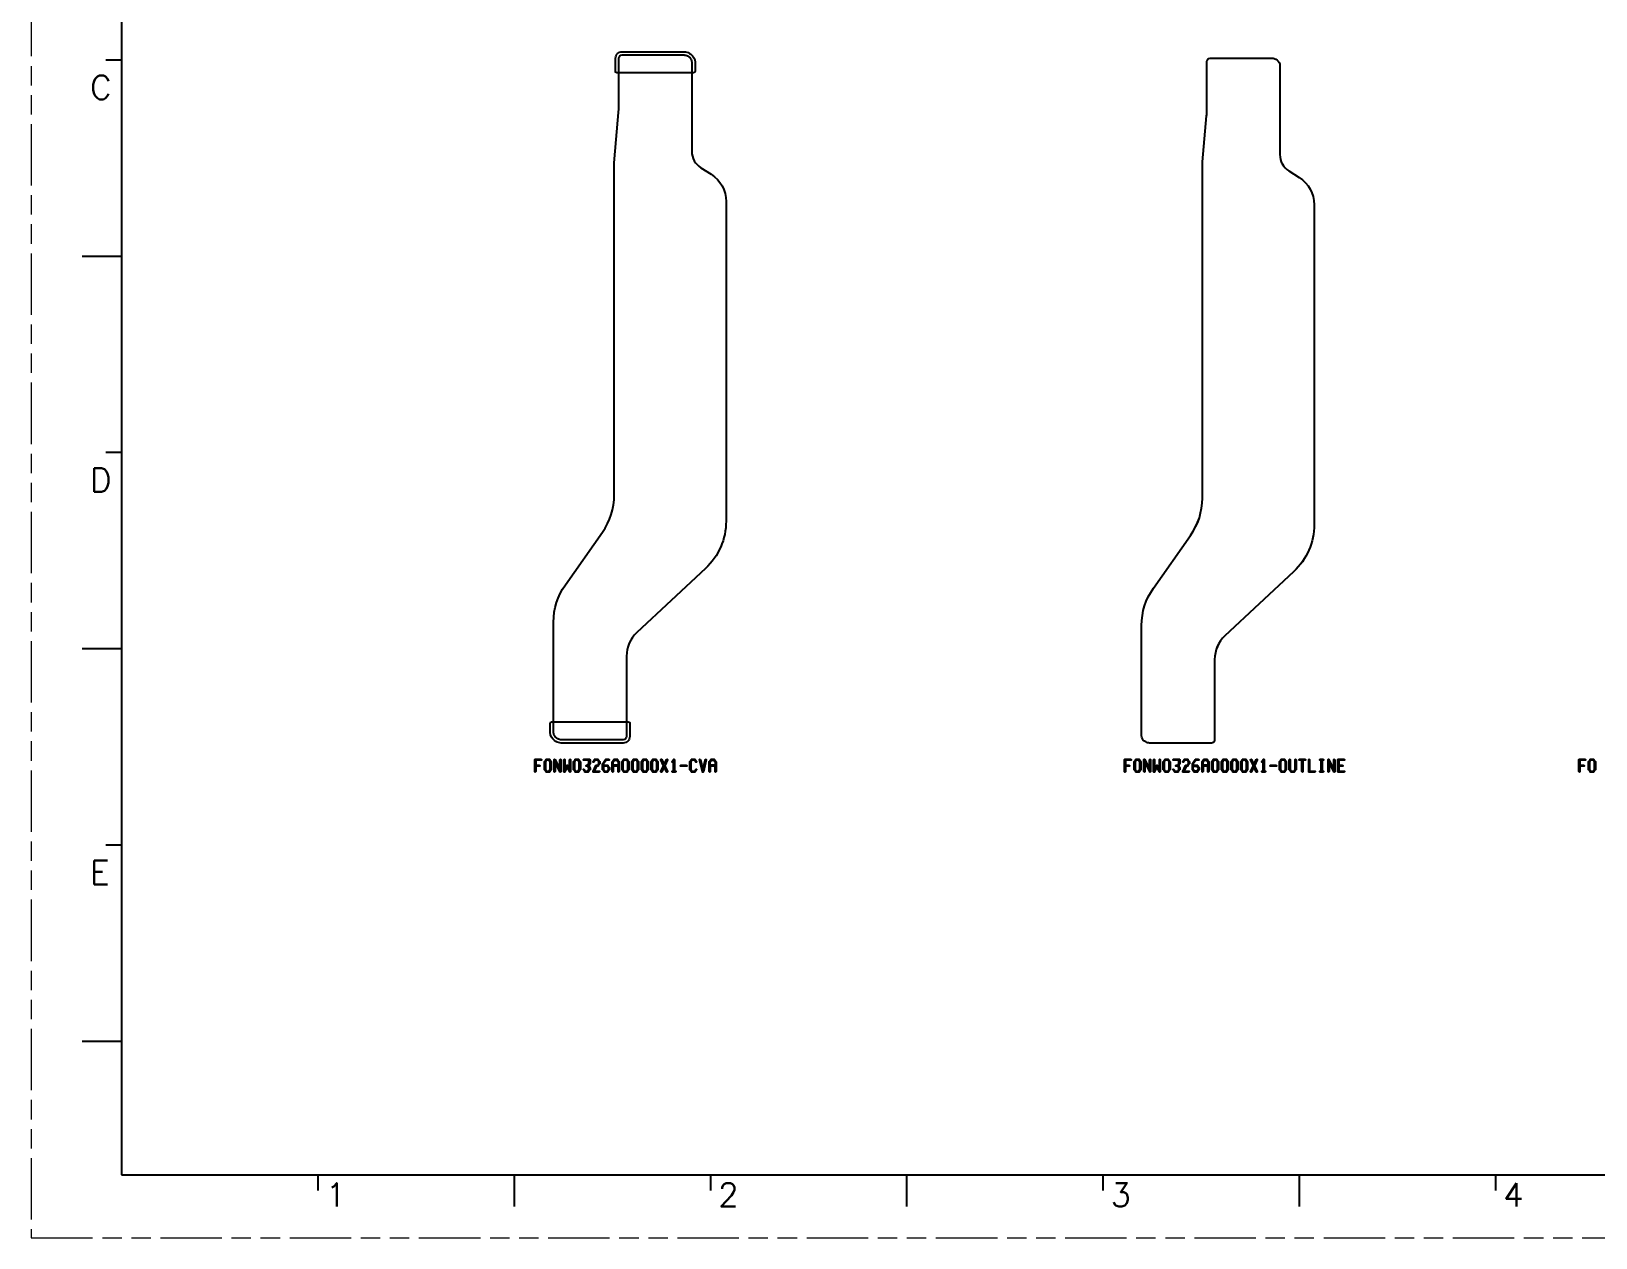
# Model space of a CAD drawing. Extents: x -344 to 154, y 670 to 1023.
# Drawn here: x -343.9 to -101.8, y 670.2 to 856.9 of the extents above; entities that cross this region are included whole.
import ezdxf

# ---------------------------------------------------------------- set-up
doc = ezdxf.new("R2010")
doc.units = 0
doc.linetypes.add('PHANTOM', pattern=[29.5, 9.5, -1.5, 3, -1.5, 3, -1.5, 9.5])
doc.layers.add('0PAPERF', color=2, linetype='PHANTOM', lineweight=0, plot=False)
doc.layers.add('gbr-dxf_layer0', color=7, linetype='Continuous')
doc.layers.add('gbr-outline-dxf_layer1', color=2, linetype='Continuous')
doc.styles.add('SIMPLEX', font='simplex.shx')

msp = doc.modelspace()

# ---------------------------------------------------------------- linework, layer by layer
for p, q in [((-329.9, 1004.33), (-329.9, 679.96)), ((-329.9, 852.47), (-332.33, 852.47)), ((-329.9, 822.1), (-335.98, 822.1)), ((-329.9, 791.73), (-332.33, 791.73)), ((-329.9, 761.36), (-335.98, 761.36)), ((-329.9, 730.99), (-332.33, 730.99)), ((-329.9, 700.62), (-335.98, 700.62)), ((-329.9, 679.96), (139.03, 679.96)), ((-299.53, 679.96), (-299.53, 677.53)), ((-269.16, 679.96), (-269.16, 675.1)), ((-238.79, 679.96), (-238.79, 677.53)), ((-208.42, 679.96), (-208.42, 675.1)), ((-178.05, 679.96), (-178.05, 677.53)), ((-147.67, 679.96), (-147.67, 675.1)), ((-117.3, 679.96), (-117.3, 677.53))]:
    msp.add_line(p, q)
at = {"layer": '0PAPERF'}
for p, q in [((-343.88, 1022.56), (-343.88, 670.25)), ((-343.88, 670.25), (154.34, 670.25))]:
    msp.add_line(p, q, dxfattribs=at)
at = {"layer": 'gbr-dxf_layer0'}
for p, q in [((-265.96, 742.37), (-265.96, 743.28)), ((-174.7, 742.37), (-174.7, 743.28)), ((-164.2, 742.67), (-164.2, 743.28)), ((-141.7, 742.37), (-141.7, 743.28)), ((-104.38, 742.37), (-104.38, 743.28))]:
    msp.add_line(p, q, dxfattribs=at)
for points in [[(-253.46, 850.72), (-253.46, 852.77, -0.414217), (-252.46, 853.77), (-242.86, 853.77, -0.147963), (-242.03, 853.52), (-241.83, 853.39, -0.25066), (-241.16, 852.14), (-241.16, 850.72, -0.414223), (-241.36, 850.52), (-253.26, 850.52, -0.414223)], [(-263.56, 748.43), (-263.56, 749.86, -0.414223), (-263.36, 750.06), (-251.46, 750.06, -0.414223), (-251.26, 749.86), (-251.26, 747.79, -0.414365), (-252.26, 746.79), (-261.86, 746.79, -0.147889), (-262.69, 747.04), (-262.89, 747.18, -0.250679)], [(-264.46, 742.68), (-264.46, 743.89, -0.170323), (-264.44, 743.94), (-264.22, 744.25, -0.239742), (-264.16, 744.28), (-263.72, 744.28, -0.246448), (-263.65, 744.25), (-263.43, 743.94, -0.166637), (-263.41, 743.9), (-263.41, 742.67, -0.16419), (-263.43, 742.63), (-263.65, 742.32, -0.249655), (-263.72, 742.29), (-264.16, 742.29, -0.247601), (-264.22, 742.32), (-264.44, 742.63, -0.165513)], [(-259.96, 742.68), (-259.96, 743.9, -0.161897), (-259.94, 743.94), (-259.72, 744.25, -0.257177), (-259.66, 744.28), (-259.22, 744.28, -0.246448), (-259.15, 744.25), (-258.93, 743.94, -0.166637), (-258.91, 743.9), (-258.91, 742.68, -0.165513), (-258.93, 742.63), (-259.15, 742.32, -0.239934), (-259.21, 742.29), (-259.66, 742.29, -0.247601), (-259.72, 742.32), (-259.94, 742.63, -0.165513)], [(-258.44, 742.63, -1), (-258.32, 742.72), (-258.12, 742.44), (-257.75, 742.44), (-257.57, 742.7), (-257.57, 742.95), (-257.75, 743.21), (-257.94, 743.21, -1), (-257.94, 743.36), (-257.75, 743.36), (-257.57, 743.62), (-257.57, 744.13), (-258.38, 744.13, -1), (-258.38, 744.28), (-257.49, 744.28, -0.421762), (-257.41, 744.2), (-257.41, 743.59, -0.16419), (-257.43, 743.55), (-257.62, 743.29), (-257.43, 743.03, -0.166637), (-257.41, 742.98), (-257.41, 742.67, -0.16419), (-257.43, 742.63), (-257.65, 742.32, -0.249655), (-257.72, 742.29), (-258.16, 742.29, -0.247601), (-258.22, 742.32)], [(-255.46, 742.67), (-255.46, 743.59, -0.165513), (-255.44, 743.64), (-255, 744.25, -0.239934), (-254.94, 744.28), (-254.49, 744.28, -1), (-254.49, 744.13), (-254.9, 744.13), (-255.31, 743.57), (-255.31, 743.36), (-254.71, 743.36, -0.247601), (-254.65, 743.33), (-254.43, 743.02, -0.165513), (-254.41, 742.98), (-254.41, 742.67, -0.161897), (-254.43, 742.63), (-254.65, 742.32, -0.257177), (-254.72, 742.29), (-255.16, 742.29, -0.246448), (-255.22, 742.32), (-255.44, 742.63, -0.166669)], [(-252.46, 742.68), (-252.46, 743.9, -0.161897), (-252.44, 743.94), (-252.22, 744.25, -0.257177), (-252.16, 744.28), (-251.72, 744.28, -0.246448), (-251.65, 744.25), (-251.43, 743.94, -0.166637), (-251.41, 743.9), (-251.41, 742.68, -0.165513), (-251.43, 742.63), (-251.65, 742.32, -0.239934), (-251.71, 742.29), (-252.16, 742.29, -0.247601), (-252.22, 742.32), (-252.44, 742.63, -0.165513)], [(-250.96, 742.68), (-250.96, 743.9, -0.161897), (-250.94, 743.94), (-250.72, 744.25, -0.257177), (-250.66, 744.28), (-250.22, 744.28, -0.246448), (-250.15, 744.25), (-249.93, 743.94, -0.166637), (-249.91, 743.9), (-249.91, 742.68, -0.165513), (-249.93, 742.63), (-250.15, 742.32, -0.239934), (-250.21, 742.29), (-250.66, 742.29, -0.247601), (-250.72, 742.32), (-250.94, 742.63, -0.165513)], [(-249.46, 742.68), (-249.46, 743.9, -0.161897), (-249.44, 743.94), (-249.22, 744.25, -0.257177), (-249.16, 744.28), (-248.72, 744.28, -0.246448), (-248.65, 744.25), (-248.43, 743.94, -0.166637), (-248.41, 743.9), (-248.41, 742.68, -0.165513), (-248.43, 742.63), (-248.65, 742.32, -0.239934), (-248.71, 742.29), (-249.16, 742.29, -0.247601), (-249.22, 742.32), (-249.44, 742.63, -0.165513)], [(-247.96, 742.68), (-247.96, 743.9, -0.161897), (-247.94, 743.94), (-247.72, 744.25, -0.257177), (-247.66, 744.28), (-247.22, 744.28, -0.246448), (-247.15, 744.25), (-246.93, 743.94, -0.166637), (-246.91, 743.9), (-246.91, 742.68, -0.165513), (-246.93, 742.63), (-247.15, 742.32, -0.239934), (-247.21, 742.29), (-247.66, 742.29, -0.247601), (-247.72, 742.32), (-247.94, 742.63, -0.165513)], [(-243.38, 743.21, -1), (-243.38, 743.36), (-242.49, 743.36, -1), (-242.49, 743.21)], [(-241.96, 742.68), (-241.96, 743.89, -0.170323), (-241.94, 743.94), (-241.72, 744.25, -0.239742), (-241.66, 744.28), (-241.22, 744.28, -0.246448), (-241.15, 744.25), (-240.93, 743.94, -1), (-241.05, 743.85), (-241.25, 744.13), (-241.62, 744.13), (-241.81, 743.87), (-241.81, 742.7), (-241.62, 742.44), (-241.25, 742.44), (-241.05, 742.72, -1), (-240.93, 742.63), (-241.15, 742.32, -0.249655), (-241.22, 742.29), (-241.66, 742.29, -0.247601), (-241.72, 742.32), (-241.94, 742.63, -0.165513)], [(-173.2, 742.67), (-173.2, 743.9, -0.161897), (-173.19, 743.94), (-172.96, 744.25, -0.239742), (-172.9, 744.28), (-172.46, 744.28, -0.246448), (-172.39, 744.25), (-172.17, 743.94, -0.170321), (-172.16, 743.89), (-172.16, 742.68, -0.165513), (-172.17, 742.63), (-172.39, 742.32, -0.249655), (-172.46, 742.29), (-172.9, 742.29, -0.247601), (-172.96, 742.32), (-173.18, 742.63, -0.172378)], [(-168.7, 742.68), (-168.7, 743.89, -0.170323), (-168.69, 743.94), (-168.46, 744.25, -0.239742), (-168.4, 744.28), (-167.96, 744.28, -0.246448), (-167.89, 744.25), (-167.67, 743.94, -0.166637), (-167.66, 743.9), (-167.66, 742.67, -0.16419), (-167.67, 742.63), (-167.89, 742.32, -0.249655), (-167.96, 742.29), (-168.4, 742.29, -0.247601), (-168.46, 742.32), (-168.69, 742.63, -0.165513)], [(-167.19, 742.63, -1), (-167.06, 742.72), (-166.86, 742.44), (-166.49, 742.44), (-166.31, 742.7), (-166.31, 742.95), (-166.49, 743.21), (-166.68, 743.21, -1), (-166.68, 743.36), (-166.49, 743.36), (-166.31, 743.62), (-166.31, 744.13), (-167.12, 744.13, -1), (-167.12, 744.28), (-166.23, 744.28, -0.427292), (-166.16, 744.2), (-166.16, 743.59, -0.165513), (-166.17, 743.55), (-166.36, 743.29), (-166.17, 743.02, -0.170321), (-166.16, 742.98), (-166.16, 742.68, -0.165513), (-166.17, 742.63), (-166.39, 742.32, -0.249655), (-166.46, 742.29), (-166.9, 742.29, -0.247601), (-166.96, 742.32)], [(-161.2, 742.68), (-161.2, 743.89, -0.170323), (-161.19, 743.94), (-160.96, 744.25, -0.239742), (-160.9, 744.28), (-160.46, 744.28, -0.246448), (-160.39, 744.25), (-160.17, 743.94, -0.166637), (-160.16, 743.9), (-160.16, 742.67, -0.16419), (-160.17, 742.63), (-160.39, 742.32, -0.249655), (-160.46, 742.29), (-160.9, 742.29, -0.247601), (-160.96, 742.32), (-161.19, 742.63, -0.165513)], [(-159.7, 742.68), (-159.7, 743.89, -0.170323), (-159.69, 743.94), (-159.46, 744.25, -0.239742), (-159.4, 744.28), (-158.96, 744.28, -0.246448), (-158.89, 744.25), (-158.67, 743.94, -0.166637), (-158.66, 743.9), (-158.66, 742.67, -0.16419), (-158.67, 742.63), (-158.89, 742.32, -0.249655), (-158.96, 742.29), (-159.4, 742.29, -0.247601), (-159.46, 742.32), (-159.69, 742.63, -0.165513)], [(-158.2, 742.68), (-158.2, 743.89, -0.170323), (-158.19, 743.94), (-157.96, 744.25, -0.239742), (-157.9, 744.28), (-157.46, 744.28, -0.246448), (-157.39, 744.25), (-157.17, 743.94, -0.166637), (-157.16, 743.9), (-157.16, 742.67, -0.16419), (-157.17, 742.63), (-157.39, 742.32, -0.249655), (-157.46, 742.29), (-157.9, 742.29, -0.247601), (-157.96, 742.32), (-158.19, 742.63, -0.165513)], [(-156.7, 742.68), (-156.7, 743.89, -0.170323), (-156.69, 743.94), (-156.46, 744.25, -0.239742), (-156.4, 744.28), (-155.96, 744.28, -0.246448), (-155.89, 744.25), (-155.67, 743.94, -0.166637), (-155.66, 743.9), (-155.66, 742.67, -0.16419), (-155.67, 742.63), (-155.89, 742.32, -0.249655), (-155.96, 742.29), (-156.4, 742.29, -0.247601), (-156.46, 742.32), (-156.69, 742.63, -0.165513)], [(-152.12, 743.21, -1), (-152.12, 743.36), (-151.23, 743.36, -1), (-151.23, 743.21)], [(-150.7, 742.68), (-150.7, 743.9, -0.161897), (-150.69, 743.94), (-150.46, 744.25, -0.239742), (-150.4, 744.28), (-149.96, 744.28, -0.253505), (-149.89, 744.25), (-149.67, 743.94, -0.166637), (-149.66, 743.9), (-149.66, 742.68, -0.165513), (-149.67, 742.63), (-149.89, 742.32, -0.249655), (-149.96, 742.29), (-150.4, 742.29, -0.251415), (-150.46, 742.32), (-150.69, 742.63, -0.165513)], [(-149.2, 742.67), (-149.2, 744.2, -1), (-149.05, 744.2), (-149.05, 742.7), (-148.86, 742.44), (-148.49, 742.44), (-148.31, 742.7), (-148.31, 744.2, -1), (-148.16, 744.2), (-148.16, 742.67, -0.161897), (-148.17, 742.63), (-148.39, 742.32, -0.257177), (-148.46, 742.29), (-148.9, 742.29, -0.246448), (-148.96, 742.32), (-149.18, 742.63, -0.166669)], [(-146.2, 742.37), (-146.2, 744.2, -1), (-146.05, 744.2), (-146.05, 742.44), (-145.23, 742.44, -1), (-145.23, 742.29), (-146.12, 742.29, -0.421762)], [(-144.4, 744.13, -1), (-144.4, 744.28), (-143.96, 744.28, -1), (-143.96, 744.13), (-144.1, 744.13), (-144.1, 742.44), (-143.96, 742.44, -1), (-143.96, 742.29), (-144.4, 742.29, -1), (-144.4, 742.44), (-144.25, 742.44), (-144.25, 744.13)], [(-102.88, 742.67), (-102.88, 743.9, -0.161897), (-102.86, 743.94), (-102.64, 744.25, -0.239742), (-102.58, 744.28), (-102.14, 744.28, -0.246448), (-102.07, 744.25), (-101.85, 743.94, -0.170321), (-101.83, 743.89), (-101.83, 742.68, -0.165513), (-101.85, 742.63), (-102.07, 742.32, -0.249655), (-102.14, 742.29), (-102.58, 742.29, -0.247601), (-102.64, 742.32), (-102.86, 742.63, -0.172378)]]:
    msp.add_lwpolyline(points, format="xyb", close=True, dxfattribs=at)
for points in [[(-161.95, 844.69), (-161.95, 852.28, -0.410508), (-161.45, 852.77), (-151.84, 852.77, -0.145239), (-151.3, 852.61), (-151.1, 852.47, -0.250757), (-150.65, 851.64), (-150.65, 837.84, 0.255093), (-149.26, 835.32), (-147.67, 834.31, -0.256396), (-145.35, 830.09), (-145.35, 780.61, -0.207725), (-148.53, 773.31), (-159.16, 763.39, 0.2079), (-160.75, 759.74), (-160.75, 747.28, -0.411807), (-161.26, 746.79), (-170.85, 746.79, -0.149127), (-171.41, 746.96), (-171.61, 747.1, -0.252404), (-172.05, 747.93)], [(-172.05, 747.93), (-172.05, 765, -0.154461), (-170.23, 770.76), (-164.48, 778.92, 0.154779), (-162.65, 784.69), (-162.65, 835.84, -0.021809), (-162.61, 836.71), (-161.99, 843.84, 0.014503), (-161.96, 844.42, 0.002809), (-161.95, 844.42, 0.00798), (-161.95, 844.68)], [(-265.96, 743.29), (-265.96, 744.2, -0.208517), (-265.94, 744.26, -0.208501), (-265.88, 744.28), (-264.99, 744.28, -1), (-264.99, 744.13), (-265.81, 744.13), (-265.81, 743.36), (-265.21, 743.36, -1), (-265.21, 743.21), (-265.81, 743.21), (-265.81, 742.37, -1), (-265.96, 742.37)], [(-262.96, 742.37), (-262.96, 744.2, -0.835854), (-262.81, 744.23), (-262.07, 742.7)], [(-262.81, 743.87), (-262.81, 742.37, -1), (-262.96, 742.37)], [(-262.07, 742.7), (-262.07, 744.2, -1), (-261.91, 744.2), (-261.91, 742.37, -0.795967), (-262.06, 742.33), (-262.81, 743.87)], [(-261.46, 742.37), (-261.46, 744.2, -1), (-261.31, 744.2), (-261.31, 742.7)], [(-261.31, 742.7), (-261.01, 743.32, -0.654574), (-260.87, 743.32), (-260.57, 742.7)], [(-260.57, 742.7), (-260.57, 744.2, -1), (-260.41, 744.2), (-260.41, 742.37, -0.795967), (-260.56, 742.33), (-260.94, 743.11)], [(-256.95, 742.4), (-256.51, 743.32, -0.298876), (-256.43, 743.36), (-256.25, 743.36), (-256.07, 743.62), (-256.07, 743.87), (-256.25, 744.13), (-256.62, 744.13), (-256.82, 743.85, -1), (-256.94, 743.94), (-256.72, 744.25, -0.257177), (-256.66, 744.28), (-256.22, 744.28, -0.246448), (-256.15, 744.25), (-255.93, 743.94, -0.166637), (-255.91, 743.9), (-255.91, 743.59, -0.165513), (-255.93, 743.55), (-256.15, 743.24, -0.239934), (-256.21, 743.21), (-256.39, 743.21), (-256.76, 742.44)], [(-253.96, 742.37), (-253.96, 743.9, -0.161897), (-253.94, 743.94), (-253.72, 744.25, -0.041105), (-253.71, 744.26, -0.196911), (-253.66, 744.28), (-253.22, 744.28, -0.246448), (-253.15, 744.25), (-252.93, 743.94, -0.170321), (-252.91, 743.89), (-252.91, 743.29)], [(-252.91, 743.28), (-252.91, 742.37, -1), (-253.07, 742.37), (-253.07, 743.21), (-253.81, 743.21), (-253.81, 742.37, -1), (-253.96, 742.37)], [(-246.45, 744.17, -1), (-246.31, 744.24), (-245.94, 743.46)], [(-245.94, 743.11), (-246.31, 742.33, -1), (-246.45, 742.4), (-246.02, 743.29), (-246.45, 744.17)], [(-245.94, 743.46), (-245.56, 744.24, -1), (-245.42, 744.17), (-245.85, 743.29), (-245.42, 742.4, -1), (-245.56, 742.33), (-245.94, 743.11)], [(-244.44, 742.29), (-244.66, 742.29, -1), (-244.66, 742.44), (-244.51, 742.44), (-244.51, 743.97)], [(-244.51, 743.97), (-244.6, 743.85, -1), (-244.72, 743.94)], [(-244.72, 743.94), (-244.5, 744.25, -0.041105), (-244.49, 744.26, -0.665353), (-244.36, 744.2), (-244.36, 742.44), (-244.21, 742.44, -1), (-244.21, 742.29), (-244.43, 742.29)], [(-240.46, 744.19, -1), (-240.31, 744.22), (-239.94, 742.69)], [(-239.94, 742.69), (-239.56, 744.22, -1), (-239.42, 744.19), (-239.86, 742.35, -0.821837), (-240.01, 742.35), (-240.46, 744.19)], [(-238.96, 742.37), (-238.96, 743.9, -0.161897), (-238.94, 743.94), (-238.72, 744.25, -0.041105), (-238.71, 744.26, -0.196911), (-238.66, 744.28), (-238.21, 744.28, -0.253505), (-238.15, 744.25), (-237.93, 743.94, -0.166669), (-237.91, 743.9), (-237.91, 743.29)], [(-237.91, 743.28), (-237.91, 742.37, -1), (-238.07, 742.37), (-238.07, 743.21), (-238.81, 743.21), (-238.81, 742.37, -1), (-238.96, 742.37)], [(-174.7, 743.29), (-174.7, 744.2, -0.208517), (-174.68, 744.26, -0.208501), (-174.62, 744.28), (-173.73, 744.28, -1), (-173.73, 744.13), (-174.55, 744.13), (-174.55, 743.36), (-173.96, 743.36, -1), (-173.96, 743.21), (-174.55, 743.21), (-174.55, 742.37, -1), (-174.7, 742.37)], [(-171.7, 742.37), (-171.7, 744.2, -0.795967), (-171.56, 744.24), (-170.81, 742.7)], [(-171.55, 743.87), (-171.55, 742.37, -1), (-171.7, 742.37)], [(-170.81, 742.7), (-170.81, 744.2, -1), (-170.66, 744.2), (-170.66, 742.37, -0.795967), (-170.8, 742.33), (-171.55, 743.87)], [(-170.2, 742.37), (-170.2, 744.2, -1), (-170.05, 744.2), (-170.05, 742.7)], [(-170.05, 742.7), (-169.75, 743.32, -0.625769), (-169.61, 743.32), (-169.31, 742.7)], [(-169.31, 742.7), (-169.31, 744.2, -1), (-169.16, 744.2), (-169.16, 742.37, -0.795967), (-169.3, 742.33), (-169.68, 743.11)], [(-165.69, 742.4), (-165.25, 743.32, -0.298876), (-165.18, 743.36), (-164.99, 743.36), (-164.81, 743.62), (-164.81, 743.87), (-164.99, 744.13), (-165.36, 744.13), (-165.56, 743.85, -1), (-165.69, 743.94), (-165.46, 744.25, -0.239742), (-165.4, 744.28), (-164.96, 744.28, -0.246448), (-164.89, 744.25), (-164.67, 743.94, -0.166637), (-164.66, 743.9), (-164.66, 743.59, -0.16419), (-164.67, 743.55), (-164.89, 743.24, -0.249655), (-164.96, 743.21), (-165.13, 743.21), (-165.5, 742.44)], [(-164.2, 743.29), (-164.2, 743.59, -0.165513), (-164.19, 743.64), (-163.74, 744.25, -0.039972), (-163.73, 744.26, -0.207833), (-163.68, 744.28), (-163.23, 744.28, -1), (-163.23, 744.13), (-163.64, 744.13), (-164.05, 743.57), (-164.05, 743.36), (-163.46, 743.36, -0.251415), (-163.39, 743.33), (-163.17, 743.02, -0.165513), (-163.16, 742.98), (-163.16, 742.67, -0.161897), (-163.17, 742.63), (-163.39, 742.32, -0.041105), (-163.4, 742.31, -0.196911), (-163.46, 742.29), (-163.9, 742.29, -0.253505), (-163.97, 742.33), (-164.18, 742.63, -0.166669), (-164.2, 742.67)], [(-162.7, 742.37), (-162.7, 743.9, -0.161897), (-162.69, 743.94), (-162.46, 744.25, -0.041105), (-162.45, 744.26, -0.196911), (-162.4, 744.28), (-161.96, 744.28, -0.253505), (-161.89, 744.25), (-161.67, 743.94, -0.166669), (-161.66, 743.9), (-161.66, 743.29)], [(-161.66, 743.28), (-161.66, 742.37, -1), (-161.81, 742.37), (-161.81, 743.21), (-162.55, 743.21), (-162.55, 742.37, -1), (-162.7, 742.37)], [(-155.19, 742.4), (-154.76, 743.29), (-155.19, 744.17, -1), (-155.06, 744.24), (-154.68, 743.46)], [(-154.68, 743.46), (-154.3, 744.24, -1), (-154.16, 744.17), (-154.59, 743.29), (-154.16, 742.4, -1), (-154.3, 742.33), (-154.68, 743.11)], [(-153.18, 742.29), (-153.4, 742.29, -1), (-153.4, 742.44), (-153.25, 742.44), (-153.25, 743.97)], [(-153.25, 743.97), (-153.34, 743.85, -1), (-153.46, 743.94)], [(-153.46, 743.94), (-153.24, 744.25, -0.041105), (-153.23, 744.26, -0.665353), (-153.1, 744.2), (-153.1, 742.44), (-152.96, 742.44, -1), (-152.96, 742.29), (-153.18, 742.29)], [(-147.62, 744.13, -1), (-147.62, 744.28), (-147.18, 744.28)], [(-147.18, 744.28), (-146.73, 744.28, -1), (-146.73, 744.13), (-147.1, 744.13), (-147.1, 742.37, -1), (-147.25, 742.37), (-147.25, 744.13), (-147.62, 744.13)], [(-143.2, 742.37), (-143.2, 744.2, -0.795967), (-143.06, 744.24), (-142.31, 742.7)], [(-143.05, 743.87), (-143.05, 742.37, -1), (-143.2, 742.37)], [(-142.31, 742.7), (-142.31, 744.2, -1), (-142.16, 744.2), (-142.16, 742.37, -0.795967), (-142.3, 742.33), (-143.05, 743.87)], [(-141.7, 743.29), (-141.7, 744.2, -0.2107), (-141.68, 744.26, -0.210684), (-141.62, 744.28), (-140.73, 744.28, -1), (-140.73, 744.13), (-141.55, 744.13), (-141.55, 743.36), (-140.96, 743.36, -1), (-140.96, 743.21), (-141.55, 743.21), (-141.55, 742.44), (-140.73, 742.44, -1), (-140.73, 742.29), (-141.62, 742.29, -0.424887), (-141.7, 742.37)], [(-104.38, 743.29), (-104.38, 744.2, -0.208517), (-104.36, 744.26, -0.208501), (-104.3, 744.28), (-103.41, 744.28, -1), (-103.41, 744.13), (-104.23, 744.13), (-104.23, 743.36), (-103.63, 743.36, -1), (-103.63, 743.21), (-104.23, 743.21), (-104.23, 742.37, -1), (-104.38, 742.37)], [(-260.94, 743.11), (-261.31, 742.33, -0.082021), (-261.33, 742.31, -0.670473), (-261.46, 742.37)], [(-256.76, 742.44), (-255.99, 742.44, -1), (-255.99, 742.29), (-256.88, 742.29, -0.562296), (-256.95, 742.4)], [(-169.68, 743.11), (-170.06, 742.34, -0.091773), (-170.07, 742.31, -0.68385), (-170.2, 742.37)], [(-165.5, 742.44), (-164.73, 742.44, -1), (-164.73, 742.29), (-165.62, 742.29, -0.562296), (-165.69, 742.4)], [(-154.68, 743.11), (-155.06, 742.33, -1), (-155.19, 742.4)]]:
    msp.add_lwpolyline(points, format="xyb", dxfattribs=at)
for points in [[(-264.31, 742.7), (-264.12, 742.44), (-263.75, 742.44), (-263.57, 742.7), (-263.57, 743.87), (-263.75, 744.13), (-264.12, 744.13), (-264.31, 743.87)], [(-259.81, 742.7), (-259.62, 742.44), (-259.25, 742.44), (-259.07, 742.7), (-259.07, 743.87), (-259.25, 744.13), (-259.62, 744.13), (-259.81, 743.87)], [(-253.81, 743.36), (-253.81, 743.87), (-253.62, 744.13), (-253.25, 744.13), (-253.07, 743.87), (-253.07, 743.36)], [(-252.31, 742.7), (-252.12, 742.44), (-251.75, 742.44), (-251.57, 742.7), (-251.57, 743.87), (-251.75, 744.13), (-252.12, 744.13), (-252.31, 743.87)], [(-250.81, 742.7), (-250.62, 742.44), (-250.25, 742.44), (-250.07, 742.7), (-250.07, 743.87), (-250.25, 744.13), (-250.62, 744.13), (-250.81, 743.87)], [(-249.31, 742.7), (-249.12, 742.44), (-248.75, 742.44), (-248.57, 742.7), (-248.57, 743.87), (-248.75, 744.13), (-249.12, 744.13), (-249.31, 743.87)], [(-247.81, 742.7), (-247.62, 742.44), (-247.25, 742.44), (-247.07, 742.7), (-247.07, 743.87), (-247.25, 744.13), (-247.62, 744.13), (-247.81, 743.87)], [(-238.81, 743.36), (-238.81, 743.87), (-238.62, 744.13), (-238.25, 744.13), (-238.07, 743.87), (-238.07, 743.36)], [(-173.05, 742.7), (-172.86, 742.44), (-172.49, 742.44), (-172.31, 742.7), (-172.31, 743.87), (-172.49, 744.13), (-172.86, 744.13), (-173.05, 743.87)], [(-168.55, 742.7), (-168.36, 742.44), (-167.99, 742.44), (-167.81, 742.7), (-167.81, 743.87), (-167.99, 744.13), (-168.36, 744.13), (-168.55, 743.87)], [(-162.55, 743.36), (-162.55, 743.87), (-162.36, 744.13), (-161.99, 744.13), (-161.81, 743.87), (-161.81, 743.36)], [(-161.05, 742.7), (-160.86, 742.44), (-160.49, 742.44), (-160.31, 742.7), (-160.31, 743.87), (-160.49, 744.13), (-160.86, 744.13), (-161.05, 743.87)], [(-159.55, 742.7), (-159.36, 742.44), (-158.99, 742.44), (-158.81, 742.7), (-158.81, 743.87), (-158.99, 744.13), (-159.36, 744.13), (-159.55, 743.87)], [(-158.05, 742.7), (-157.86, 742.44), (-157.49, 742.44), (-157.31, 742.7), (-157.31, 743.87), (-157.49, 744.13), (-157.86, 744.13), (-158.05, 743.87)], [(-156.55, 742.7), (-156.36, 742.44), (-155.99, 742.44), (-155.81, 742.7), (-155.81, 743.87), (-155.99, 744.13), (-156.36, 744.13), (-156.55, 743.87)], [(-150.55, 742.7), (-150.36, 742.44), (-149.99, 742.44), (-149.81, 742.7), (-149.81, 743.87), (-149.99, 744.13), (-150.36, 744.13), (-150.55, 743.87)], [(-102.73, 742.7), (-102.54, 742.44), (-102.17, 742.44), (-101.99, 742.7), (-101.99, 743.87), (-102.17, 744.13), (-102.54, 744.13), (-102.73, 743.87)], [(-255.31, 742.7), (-255.12, 742.44), (-254.75, 742.44), (-254.57, 742.7), (-254.57, 742.95), (-254.75, 743.21), (-255.31, 743.21)], [(-164.05, 742.7), (-164.05, 743.21), (-163.49, 743.21), (-163.31, 742.95), (-163.31, 742.7), (-163.49, 742.44), (-163.86, 742.44)]]:
    msp.add_lwpolyline(points, close=True, dxfattribs=at)
at = {"layer": 'gbr-outline-dxf_layer1'}
for points in [[(-263.06, 748.43), (-263.06, 765.5, -0.154617), (-261.23, 771.25), (-255.48, 779.42, 0.154617), (-253.66, 785.18), (-253.66, 836.33, -0.021814), (-253.62, 837.21), (-253, 844.34, 0.02121), (-252.96, 845.18), (-252.96, 852.77, -0.414218), (-252.46, 853.27), (-242.86, 853.27, -0.147965), (-242.31, 853.11), (-242.1, 852.97, -0.250644), (-241.66, 852.14), (-241.66, 838.35, 0.256384), (-240.27, 835.82), (-238.67, 834.81, -0.256388), (-236.36, 830.59), (-236.36, 781.12, -0.207998), (-239.54, 773.81), (-250.17, 763.9, 0.207969), (-251.76, 760.24), (-251.76, 747.79, -0.414366), (-252.26, 747.29), (-261.86, 747.29, -0.147926), (-262.41, 747.46), (-262.61, 747.6, -0.250655)], [(-172.05, 747.93), (-172.05, 765, -0.154617), (-170.23, 770.76), (-164.48, 778.92, 0.154617), (-162.65, 784.68), (-162.65, 835.83, -0.021814), (-162.61, 836.71), (-161.99, 843.84, 0.02121), (-161.95, 844.68), (-161.95, 852.27, -0.414218), (-161.45, 852.77), (-151.85, 852.77, -0.147965), (-151.3, 852.61), (-151.1, 852.47, -0.250644), (-150.65, 851.64), (-150.65, 837.85, 0.256384), (-149.26, 835.32), (-147.67, 834.31, -0.256388), (-145.35, 830.09), (-145.35, 780.62, -0.207998), (-148.53, 773.31), (-159.16, 763.4, 0.207969), (-160.75, 759.74), (-160.75, 747.29, -0.414366), (-161.25, 746.79), (-170.85, 746.79, -0.147926), (-171.4, 746.96), (-171.61, 747.1, -0.250655)]]:
    msp.add_lwpolyline(points, format="xyb", close=True, dxfattribs=at)

# ---------------------------------------------------------------- texts
at = {"style": 'SIMPLEX'}
for s, height, p in [('C', 3.69, (-334.76, 846.4)), ('D', 3.69, (-334.76, 785.66)), ('E', 3.69, (-334.76, 724.91)), ('1', 3.64, (-298.32, 675.06)), ('2', 3.64, (-237.57, 675.06)), ('3', 3.64, (-176.83, 675.06)), ('4', 3.64, (-116.09, 675.06))]:
    msp.add_text(s, height=height, dxfattribs=at).set_placement(p)

doc.saveas('drawing.dxf')
